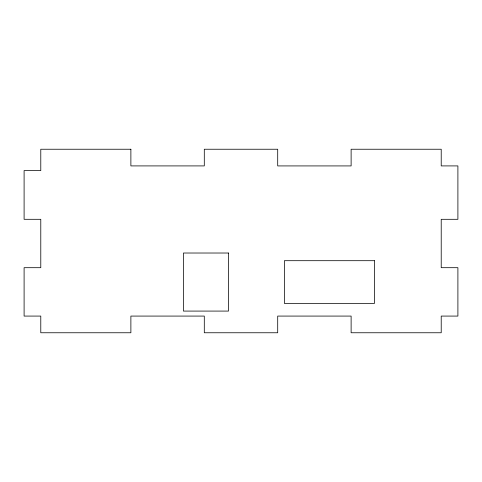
<?xml version="1.0" encoding="UTF-8"?>
<svg xmlns="http://www.w3.org/2000/svg" width="482" height="482" viewBox="0 0 482 482"><rect width="100%" height="100%" fill="white"/><g stroke="black" fill="none" stroke-linecap="round" stroke-linejoin="round"><path stroke-width="0.72" d="M130.881 149.239L40.783 149.239L40.783 170.598L24.1 170.598L24.1 219.304L40.783 219.304L40.783 267.691L24.1 267.691L24.1 316.078L40.783 316.078L40.783 332.761L130.881 332.761L130.881 316.078L204.296 316.078L204.296 332.761L277.704 332.761L277.704 316.078L351.119 316.078L351.119 332.761L441.217 332.761L441.217 316.078L457.9 316.078L457.9 267.691L441.217 267.691L441.217 219.304L457.9 219.304L457.9 165.91L441.217 165.91L441.217 149.239L351.119 149.239L351.119 165.922L277.704 165.922L277.704 149.239L204.296 149.239L204.296 165.91L130.881 165.91L130.881 149.239M228.486 253.02L183.437 253.02L183.437 311.083L228.486 311.083L228.486 253.02M374.478 260.696L284.38 260.696L284.38 303.407L374.478 303.407L374.478 260.696"/></g></svg>
